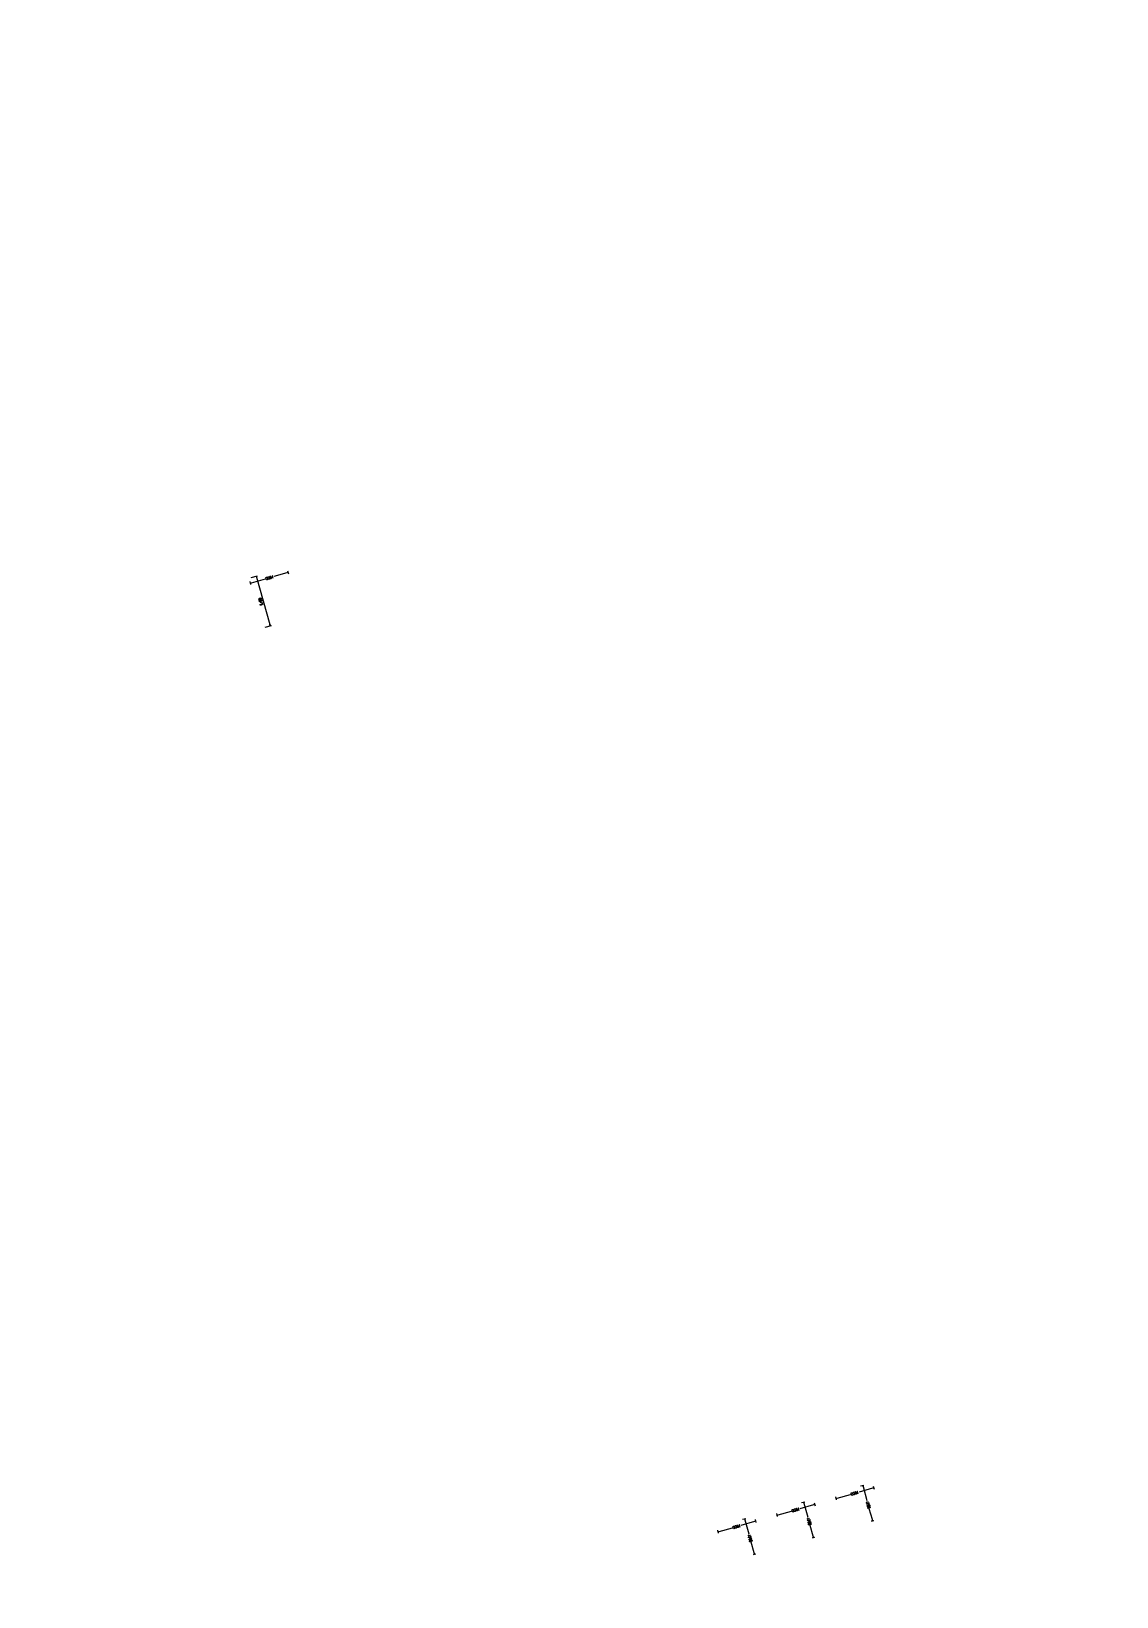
# Model space of a CAD drawing. Header units: millimetres. Extents: x -361669633 to 361256854, y -284153744 to 284385552.
# Drawn here: x -157153 to -112912, y 98414 to 162214 of the extents above; entities that cross this region are included whole.
import ezdxf

# ---------------------------------------------------------------- set-up
doc = ezdxf.new("R2010")
doc.units = ezdxf.units.MM
doc.header["$LTSCALE"] = 100
doc.header["$MEASUREMENT"] = 0
doc.layers.add('A-ANNO-ROOM', color=50, linetype='Continuous')
doc.layers.add('dien tich thong thuy', color=3, linetype='Continuous')
doc.layers.add('KT-Kich thuoc', color=159, linetype='Continuous', lineweight=18)
doc.layers.add('Xref_NT1+NT2_MBDV Cot vach_220729$0$KT-Noi that', color=36, linetype='Continuous', lineweight=9)
doc.styles.add('220126_HDN_HBA typical plan$0$211210_HDN_HBA_TYPICAL PLAN CORE OPT 1$0$HBA-Text', font='GOTHIC.TTF')
doc.styles.add('DIM', font='vnsimli.shx', dxfattribs={"width": 0.7})
doc.styles.add('Xref_NT1+NT2_MBDV Cot vach_220729$0$xref.N.Cot vach tang N2$0$DIM', font='vnsimli.shx', dxfattribs={"width": 0.7})
doc.dimstyles.new('CCU 1-100 A1', dxfattribs={"dimscale": 100, "dimtxt": 2.2, "dimasz": 1, "dimexe": 1, "dimexo": 0, "dimgap": 1, "dimtad": 1, "dimdec": 0, "dimdsep": 46, "dimtxsty": 'DIM', "dimblk1": 'ARCHTICK', "dimblk2": 'ARCHTICK', "dimsah": 1, "dimcen": 0, "dimdle": 1, "dimclrd": 256, "dimclre": 256, "dimclrt": 31, "dimadec": 0, "dimazin": 0, "dimtfac": 1, "dimtdec": 0, "dimtix": 1, "dimtmove": 2, "dimatfit": 3, "dimldrblk": 'ARCHTICK', "dimfxl": 8, "dimtolj": 1, "dimarcsym": 0})
doc.dimstyles.new('Xref_NT1+NT2_MBDV Cot vach_220729$0$xref.N.Cot vach tang N2$0$CCU 1-100 A1', dxfattribs={"dimscale": 100, "dimtxt": 2.2, "dimasz": 1, "dimexe": 1, "dimexo": 0, "dimgap": 1, "dimtad": 1, "dimdec": 0, "dimdsep": 46, "dimtxsty": 'Xref_NT1+NT2_MBDV Cot vach_220729$0$xref.N.Cot vach tang N2$0$DIM', "dimblk1": 'Xref_NT1+NT2_MBDV Cot vach_220729$0$xref.N.Cot vach tang N2$0$_ARCHTICK', "dimblk2": 'Xref_NT1+NT2_MBDV Cot vach_220729$0$xref.N.Cot vach tang N2$0$_ARCHTICK', "dimsah": 1, "dimcen": 0, "dimdle": 1, "dimclrd": 256, "dimclre": 256, "dimclrt": 31, "dimadec": 0, "dimazin": 0, "dimtfac": 1, "dimtdec": 0, "dimtix": 1, "dimtmove": 2, "dimatfit": 3, "dimldrblk": 'Xref_NT1+NT2_MBDV Cot vach_220729$0$xref.N.Cot vach tang N2$0$_ARCHTICK', "dimfxl": 8, "dimtolj": 1, "dimarcsym": 0})

# ---------------------------------------------------------------- blocks, each defined once
blk = doc.blocks.new('A$C418F5BC8')
at = {"layer": 'A-ANNO-ROOM', "insert": (648, 1091), "char_height": 600, "attachment_point": 2, "rotation": 50.44883, "style": '220126_HDN_HBA typical plan$0$211210_HDN_HBA_TYPICAL PLAN CORE OPT 1$0$HBA-Text'}
blk.add_mtext_dynamic_manual_height_columns('SL-S', width=722857412.87, gutter_width=9766, heights=[0], dxfattribs=at)
blk = doc.blocks.new('A$C2A6C5140')
at = {"layer": 'A-ANNO-ROOM', "insert": (731, 1190, 0), "char_height": 600, "attachment_point": 2, "rotation": 50.44883, "style": '220126_HDN_HBA typical plan$0$211210_HDN_HBA_TYPICAL PLAN CORE OPT 1$0$HBA-Text'}
blk.add_mtext_dynamic_manual_height_columns('2-BR', width=722857412.87, gutter_width=9766, heights=[0], dxfattribs=at)
blk = doc.blocks.new('A$C5388591E')
at = {"layer": 'A-ANNO-ROOM', "insert": (894, 842, 0), "char_height": 600, "attachment_point": 2, "rotation": 1.40647, "style": '220126_HDN_HBA typical plan$0$211210_HDN_HBA_TYPICAL PLAN CORE OPT 1$0$HBA-Text'}
blk.add_mtext_dynamic_manual_height_columns('3-BR', width=722857412.87, gutter_width=9766, heights=[0], dxfattribs=at)
blk = doc.blocks.new('A$C21AF0CCA')
at = {"layer": 'A-ANNO-ROOM', "insert": (1198, 815), "char_height": 600, "attachment_point": 2, "rotation": 0.10543, "style": '220126_HDN_HBA typical plan$0$211210_HDN_HBA_TYPICAL PLAN CORE OPT 1$0$HBA-Text'}
blk.add_mtext_dynamic_manual_height_columns('1-BR+', width=722857412.87, gutter_width=9766, heights=[0], dxfattribs=at)
blk = doc.blocks.new('Xref_NT1+NT2_MBDV Cot vach_220729$0$xref.N.Cot vach tang N2$0$_Open90')
at = {"color": 0, "linetype": 'ByBlock', "lineweight": -2}
for p, q in [((0, 0), (-1, 0)), ((-0.5, 0.5), (0, 0)), ((0, 0), (-0.5, -0.5))]:
    blk.add_line(p, q, dxfattribs=at)
blk = doc.blocks.new('*D145')
at = {"layer": 'Defpoints', "color": 0, "transparency": 16777216}
for p in [(-424, -515), (-353, -515, 0), (-353, -2115, 0)]:
    blk.add_point(p, dxfattribs=at)
at = {"layer": 'Xref_NT1+NT2_MBDV Cot vach_220729$0$KT-Noi that', "color": 5, "transparency": 16777216}
for p, q in [((-353, -515), (-474, -515)), ((-424, -565), (-424, -1155)), ((-424, -2065), (-424, -1512)), ((-353, -2115), (-474, -2115))]:
    blk.add_line(p, q, dxfattribs=at)
at = {"layer": 'Xref_NT1+NT2_MBDV Cot vach_220729$0$KT-Noi that', "color": 5, "transparency": 16777216, "xscale": 50, "yscale": 50, "zscale": 50}
for p, rotation in [((-424, -515), 90), ((-424, -2115), 270)]:
    blk.add_blockref('Xref_NT1+NT2_MBDV Cot vach_220729$0$xref.N.Cot vach tang N2$0$_Open90', p, dxfattribs=dict(at, rotation=rotation))
at = {"layer": 'Xref_NT1+NT2_MBDV Cot vach_220729$0$KT-Noi that', "color": 5, "transparency": 16777216, "insert": (-424, -1333), "char_height": 110, "attachment_point": 5, "rotation": 90, "style": 'Xref_NT1+NT2_MBDV Cot vach_220729$0$xref.N.Cot vach tang N2$0$DIM'}
blk.add_mtext('\\A1;1600', dxfattribs=at)
blk = doc.blocks.new('Xref_NT1+NT2_MBDV Cot vach_220729$0$xref.N.Cot vach tang N2$0$_ARCHTICK')
at = {"color": 0, "linetype": 'ByBlock', "const_width": 0.15}
blk.add_lwpolyline([(-0.5, -0.5), (0.5, 0.5)], dxfattribs=at)
blk = doc.blocks.new('*D146')
at = {"layer": 'Defpoints', "color": 0, "transparency": 16777216}
for p in [(-2310, -615), (-210, -615), (-2310, -827)]:
    blk.add_point(p, dxfattribs=at)
at = {"layer": 'Xref_NT1+NT2_MBDV Cot vach_220729$0$KT-Noi that', "color": 5, "transparency": 16777216}
for p, q in [((-2310, -615), (-2310, -877)), ((-210, -615), (-210, -877)), ((-260, -827), (-2260, -827))]:
    blk.add_line(p, q, dxfattribs=at)
at = {"layer": 'Xref_NT1+NT2_MBDV Cot vach_220729$0$KT-Noi that', "color": 5, "transparency": 16777216, "xscale": 50, "yscale": 50, "zscale": 50, "rotation": 180}
blk.add_blockref('Xref_NT1+NT2_MBDV Cot vach_220729$0$xref.N.Cot vach tang N2$0$_Open90', (-2310, -827), dxfattribs=at)
at = {"layer": 'Xref_NT1+NT2_MBDV Cot vach_220729$0$KT-Noi that', "color": 5, "transparency": 16777216, "xscale": 50, "yscale": 50, "zscale": 50}
blk.add_blockref('Xref_NT1+NT2_MBDV Cot vach_220729$0$xref.N.Cot vach tang N2$0$_Open90', (-210, -827), dxfattribs=at)
at = {"layer": 'Xref_NT1+NT2_MBDV Cot vach_220729$0$KT-Noi that', "color": 5, "transparency": 16777216, "insert": (-1260, -722), "char_height": 110, "attachment_point": 5, "style": 'Xref_NT1+NT2_MBDV Cot vach_220729$0$xref.N.Cot vach tang N2$0$DIM'}
blk.add_mtext('\\A1;2100', dxfattribs=at)
blk = doc.blocks.new('_Open90')
at = {"color": 0, "linetype": 'ByBlock', "lineweight": -2}
for p, q in [((0, 0), (-1, 0)), ((-0.5, 0.5), (0, 0)), ((0, 0), (-0.5, -0.5))]:
    blk.add_line(p, q, dxfattribs=at)
blk = doc.blocks.new('*D161')
at = {"layer": 'Defpoints', "color": 5, "transparency": 16777216}
for p, q in [((730, -880), (730, -742)), ((780, -792), (1372, -792)), ((2180, -792), (1728, -792)), ((2230, -843), (2230, -742))]:
    blk.add_line(p, q, dxfattribs=at)
at = {"layer": 'Defpoints', "color": 0, "transparency": 16777216}
for p in [(730, -880, 0), (2230, -792), (2230, -843, 0)]:
    blk.add_point(p, dxfattribs=at)
at = {"layer": 'Defpoints', "color": 5, "transparency": 16777216, "xscale": 50, "yscale": 50, "zscale": 50}
for p, rotation in [((730, -792), 179.9996488722478), ((2230, -792), 359.9996488722477)]:
    blk.add_blockref('_Open90', p, dxfattribs=dict(at, rotation=rotation))
at = {"layer": 'Defpoints', "color": 5, "transparency": 16777216, "insert": (1550, -792), "char_height": 110, "attachment_point": 5, "rotation": 359.99965, "style": 'DIM'}
blk.add_mtext('\\A1;1500', dxfattribs=at)
blk = doc.blocks.new('_ARCHTICK')
at = {"color": 0, "linetype": 'ByBlock', "const_width": 0.15}
blk.add_lwpolyline([(-0.5, -0.5), (0.5, 0.5)], dxfattribs=at)
blk = doc.blocks.new('*D162')
at = {"layer": 'Defpoints', "color": 5, "transparency": 16777216}
for p, q in [((879, -387), (1000, -387)), ((950, -437), (950, -1009)), ((950, -1937), (950, -1366)), ((879, -1987), (1000, -1987))]:
    blk.add_line(p, q, dxfattribs=at)
at = {"layer": 'Defpoints', "color": 0, "transparency": 16777216}
for p in [(879, -387, 0), (879, -1987, 0), (950, -1987)]:
    blk.add_point(p, dxfattribs=at)
at = {"layer": 'Defpoints', "color": 5, "transparency": 16777216, "xscale": 50, "yscale": 50, "zscale": 50}
for p, rotation in [((950, -387), 89.99964887558284), ((950, -1987), 269.9996488755828)]:
    blk.add_blockref('_Open90', p, dxfattribs=dict(at, rotation=rotation))
at = {"layer": 'Defpoints', "color": 5, "transparency": 16777216, "insert": (950, -1187), "char_height": 110, "attachment_point": 5, "rotation": 269.99965, "style": 'DIM'}
blk.add_mtext('\\A1;1600', dxfattribs=at)
blk = doc.blocks.new('Xref_NT1+NT2_MBDV Cot vach_220729$0$TMCC')
at = {"layer": 'Xref_NT1+NT2_MBDV Cot vach_220729$0$KT-Noi that', "color": 5}
dim = blk.add_linear_dim(base=(-2310, -826.7, 0), p1=(-210, -615, 0), p2=(-2310, -615, 0), angle=180, dimstyle='Xref_NT1+NT2_MBDV Cot vach_220729$0$xref.N.Cot vach tang N2$0$CCU 1-100 A1', override={"dimscale": 50, "dimblk1": 'Xref_NT1+NT2_MBDV Cot vach_220729$0$xref.N.Cot vach tang N2$0$_Open90', "dimblk2": 'Xref_NT1+NT2_MBDV Cot vach_220729$0$xref.N.Cot vach tang N2$0$_Open90', "dimclrd": 5, "dimclre": 5, "dimclrt": 5, "dimlwd": 65535, "dimlwe": 65535}, dxfattribs=at)
dim.commit()
dim.dimension.update_dxf_attribs({"geometry": '*D146', "text_midpoint": (-1260, -721.7, 0)})
dim = blk.add_linear_dim(base=(-424.2, -515, 0), p1=(-353.1, -2115, 0), p2=(-353.1, -515, 0), angle=270, dimstyle='Xref_NT1+NT2_MBDV Cot vach_220729$0$xref.N.Cot vach tang N2$0$CCU 1-100 A1', override={"dimscale": 50, "dimblk1": 'Xref_NT1+NT2_MBDV Cot vach_220729$0$xref.N.Cot vach tang N2$0$_Open90', "dimblk2": 'Xref_NT1+NT2_MBDV Cot vach_220729$0$xref.N.Cot vach tang N2$0$_Open90', "dimclrd": 5, "dimclre": 5, "dimclrt": 5, "dimlwd": 65535, "dimlwe": 65535}, dxfattribs=at)
dim.commit()
dim.dimension.update_dxf_attribs({"geometry": '*D145', "text_midpoint": (-424.2, -1333.3, 0), "dimtype": 128})
blk = doc.blocks.new('TM KHACH CH (NT2)')
at = {"layer": 'Defpoints', "color": 5}
for base, p1, p2, angle, picture, middle in [((950.2, -1987.5), (879.1, -387.5, 0), (879.1, -1987.5, 0), 89.999649, '*D162', (950.2, -1187.5)), ((2230, -791.7), (730, -880.3, 0), (2230, -843.2, 0), 359.999649, '*D161', (1550.1, -791.7))]:
    dim = blk.add_linear_dim(base=base, p1=p1, p2=p2, angle=angle, dimstyle='CCU 1-100 A1', override={"dimscale": 50, "dimblk1": 'Open90', "dimblk2": 'Open90', "dimclrd": 5, "dimclre": 5, "dimclrt": 5, "dimlwd": 65535, "dimlwe": 65535}, dxfattribs=at)
    dim.commit()
    dim.dimension.update_dxf_attribs({"geometry": picture, "text_midpoint": middle, "dimtype": 128})

msp = doc.modelspace()

# ---------------------------------------------------------------- block references
at = {"layer": 'A-ANNO-ROOM'}
for p in [(-179024.1, 160712.6), (-180382.6, 155789.4), (-190286, 124478.1, 0)]:
    msp.add_blockref('A$C21AF0CCA', p, dxfattribs=at)
at = {"layer": 'dien tich thong thuy'}
for name, p in [('A$C418F5BC8', (-183121.2, 150788.1, 0)), ('A$C418F5BC8', (-185916.5, 147013.3, 0)), ('A$C2A6C5140', (-173817.6, 144980.3, 0)), ('A$C418F5BC8', (-186652.5, 142646.5, 0)), ('A$C418F5BC8', (-186377.4, 138298.5, 0)), ('A$C2A6C5140', (-176455.3, 137392.2, 0)), ('A$C418F5BC8', (-187947.5, 133708.2, 0)), ('A$C418F5BC8', (-189241.4, 129721.6, 0)), ('A$C2A6C5140', (-179002.1, 128379.5, 0)), ('A$C2A6C5140', (-181410.1, 119690.7, 0)), ('A$C2A6C5140', (-183695.9, 112855.6, 0)), ('A$C2A6C5140', (-185634.6, 105094.8, 0)), ('A$C5388591E', (-179466.3, 167815.8, 0)), ('A$C5388591E', (-196231.1, 103592.8, 0))]:
    msp.add_blockref(name, p, dxfattribs=at)
at = {"layer": 'KT-Kich thuoc', "xscale": -1, "rotation": 74.22122041140408}
for p in [(122702.8, 103868.2, 0), (125108.6, 103188.4, 0), (127514.4, 102508.6, 0)]:
    msp.add_blockref('TM KHACH CH (NT2)', p, dxfattribs=at)
at = {"layer": 'Xref_NT1+NT2_MBDV Cot vach_220729$0$KT-Noi that', "xscale": -1, "rotation": 254.2212204098468}
msp.add_blockref('Xref_NT1+NT2_MBDV Cot vach_220729$0$TMCC', (148836.8, 139987.8), dxfattribs=at)

doc.saveas('drawing.dxf')
